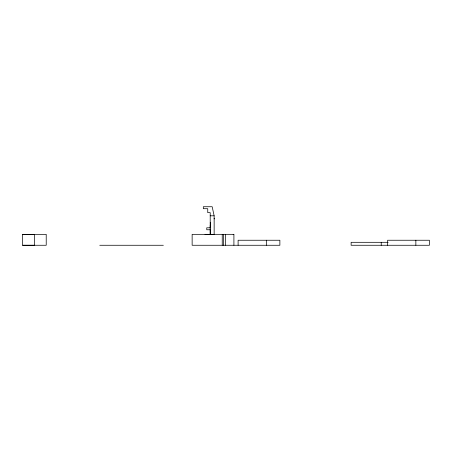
<?xml version="1.0" encoding="UTF-8"?>
<svg xmlns="http://www.w3.org/2000/svg" width="452" height="452" viewBox="0 0 452 452"><rect width="100%" height="100%" fill="white"/><g stroke="black" fill="none" stroke-linecap="round" stroke-linejoin="round"><path stroke-width="0.68" d="M204.976 234.334L210.214 234.339L210.208 224.96L210.604 224.96L210.604 222.305L210.208 222.305M210.208 228.158L210.208 212.66L207.745 212.66L207.745 208.7L203.315 208.7L203.315 206.733L212.174 206.733L214.141 215.807L214.152 234.334L210.214 234.339L210.214 229.531M210.604 224.96L210.604 222.497M214.141 218.231L214.248 218.915M233.814 234.334L233.159 234.334M210.203 215.807L214.141 215.807M210.208 223.186L210.598 223.186M210.208 227.797L206.762 227.797L206.762 229.763L210.214 229.763M22.6 234.345L34.629 234.339L34.629 245.266L22.6 245.266L22.6 234.339L46.217 234.339L46.217 245.266L22.6 245.266M388.183 242.312L351.125 242.312L351.125 245.266L429.4 245.266L429.4 240.244L387.635 240.244L387.635 245.266M99.762 245.266L163.347 245.266M415.857 240.244L415.857 245.266M381.222 242.312L381.222 245.266M266.33 240.244L266.33 245.266M238.108 245.266L238.108 240.244L279.873 240.244L279.873 245.266L192.145 245.266L192.14 234.339L233.91 234.334L233.91 245.255M225.627 234.334L225.627 245.255M223.491 234.334L223.491 245.255M222.243 234.334L222.243 245.255"/></g></svg>
